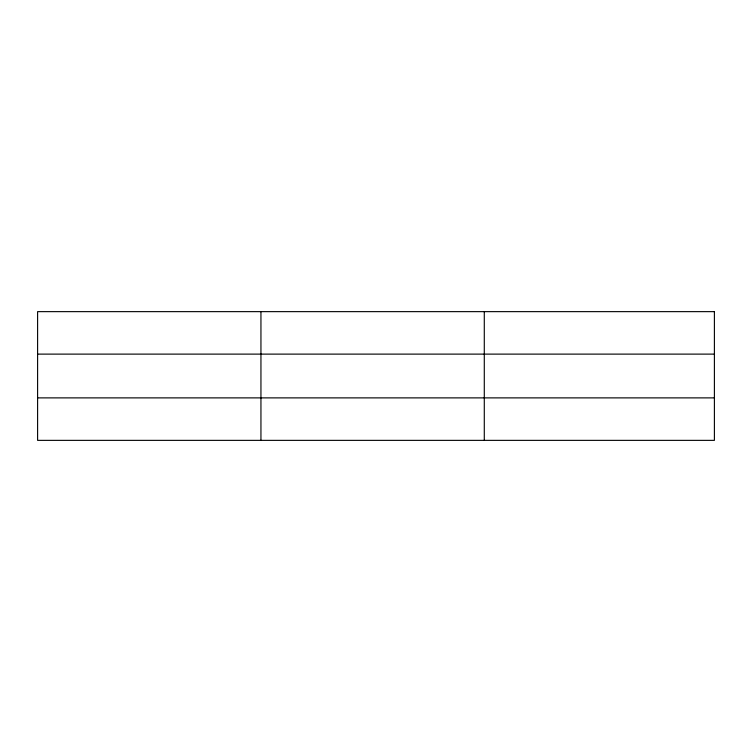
<?xml version="1.0" encoding="UTF-8"?>
<svg xmlns="http://www.w3.org/2000/svg" width="752" height="752" viewBox="0 0 752 752"><rect width="100%" height="100%" fill="white"/><g stroke="black" fill="none" stroke-linecap="round" stroke-linejoin="round"><path stroke-width="1.13" d="M260.944 440.362L260.944 311.638M484.288 440.362L484.288 311.638M37.6 354.117L714.4 354.117M37.6 397.883L714.4 397.883M714.4 311.638L714.4 440.362L37.6 440.362L37.6 311.638L714.4 311.638"/></g></svg>
